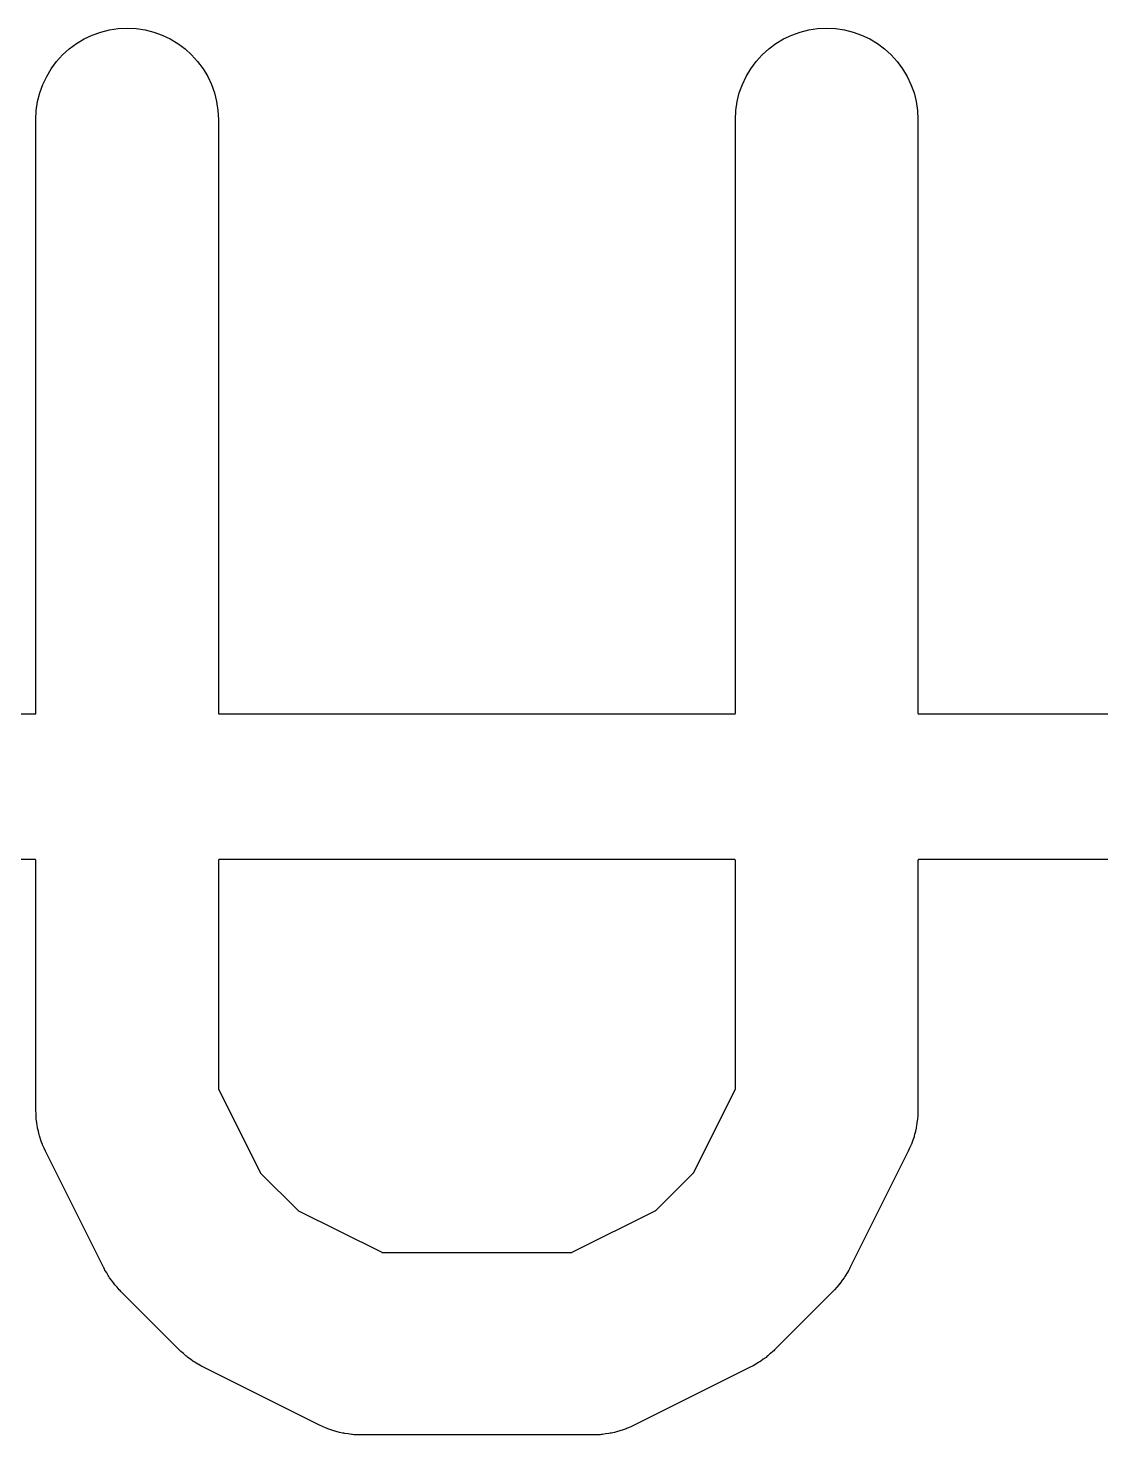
# Model space of a CAD drawing. Header units: metres. Extents: x 89 to 153, y -105 to 4.
# Drawn here: x 112.272 to 113.148, y -103.129 to -101.98 of the extents above; entities that cross this region are included whole.
import ezdxf

# ---------------------------------------------------------------- set-up
doc = ezdxf.new("R2010")
doc.units = ezdxf.units.M

msp = doc.modelspace()

# ---------------------------------------------------------------- linework, layer by layer
for points in [[(111.8963, -102.5405), (112.2776, -102.5405), (112.2776, -102.5405), (112.2776, -102.5405), (112.2776, -102.5405), (112.2776, -102.5405), (112.2776, -102.5405), (112.2776, -102.5405), (112.2776, -102.5405), (112.2776, -102.5405), (112.2777, -102.5405), (112.2777, -102.5405), (112.2777, -102.5405), (112.2777, -102.5405), (112.2777, -102.5405), (112.2777, -102.5405), (112.2777, -102.5405), (112.2777, -102.5405), (112.2777, -102.5405), (112.2777, -102.5404), (112.2777, -102.5404), (112.2777, -102.5404), (112.2777, -102.5404), (112.2777, -102.5404), (112.2778, -102.5404), (112.2778, -102.5404), (112.2778, -102.5404), (112.2778, -102.5404), (112.2778, -102.5404), (112.2778, -102.5404), (112.2778, -102.5404), (112.2778, -102.5404), (112.2778, -102.5404), (112.2778, -102.5404), (112.2778, -102.5404), (112.2778, -102.5404), (112.2778, -102.5404), (112.2779, -102.5404), (112.2779, -102.5404), (112.2779, -102.5404), (112.2779, -102.5404), (112.2779, -102.5404), (112.2779, -102.5404), (112.2779, -102.5404), (112.2779, -102.5404), (112.2779, -102.5403), (112.2779, -102.5403), (112.2779, -102.5403), (112.2779, -102.5403), (112.2779, -102.5403), (112.2779, -102.5403), (112.2779, -102.5403), (112.278, -102.5403), (112.278, -102.5403), (112.278, -102.5403), (112.278, -102.5403), (112.278, -102.5403), (112.278, -102.5403), (112.278, -102.5403), (112.278, -102.5403), (112.278, -102.5403), (112.278, -102.5402), (112.278, -102.5402), (112.278, -102.5402), (112.278, -102.5402), (112.278, -102.5402), (112.278, -102.5402), (112.278, -102.5402), (112.278, -102.5402), (112.278, -102.5402), (112.278, -102.5402), (112.278, -102.5402), (112.278, -102.5402), (112.278, -102.5402), (112.278, -102.5402), (112.278, -102.5401), (112.2781, -102.5401), (112.2781, -102.5401), (112.2781, -102.5401), (112.2781, -102.5401), (112.2781, -102.5401), (112.2781, -102.5401), (112.2781, -102.5401), (112.2781, -102.5401), (112.2781, -102.5401), (112.2781, -102.5401), (112.2781, -102.5401), (112.2781, -102.5401), (112.2781, -102.54), (112.2781, -102.54), (112.2781, -102.54), (112.2781, -102.54), (112.2781, -102.54), (112.2781, -102.54), (112.2781, -102.54), (112.2781, -102.54), (112.2781, -102.54), (112.2781, -102.54), (112.2781, -102.54), (112.2781, -102.0548), (112.2784, -102.0475), (112.2795, -102.0403), (112.2813, -102.0332), (112.2838, -102.0263), (112.2869, -102.0197), (112.2906, -102.0134), (112.295, -102.0075), (112.2999, -102.0021), (112.3053, -101.9972), (112.3112, -101.9928), (112.3175, -101.9891), (112.3241, -101.986), (112.331, -101.9835), (112.3381, -101.9817), (112.3453, -101.9806), (112.3526, -101.9803), (112.3599, -101.9806), (112.3672, -101.9817), (112.3743, -101.9835), (112.3811, -101.986), (112.3878, -101.9891), (112.394, -101.9928), (112.3999, -101.9972), (112.4053, -102.0021), (112.4102, -102.0075), (112.4146, -102.0134), (112.4184, -102.0197), (112.4215, -102.0263), (112.4239, -102.0332), (112.4257, -102.0403), (112.4268, -102.0475), (112.4272, -102.0548), (112.4272, -102.54), (112.4272, -102.54), (112.4272, -102.54), (112.4272, -102.54), (112.4272, -102.54), (112.4272, -102.54), (112.4272, -102.54), (112.4272, -102.54), (112.4272, -102.54), (112.4272, -102.54), (112.4272, -102.54), (112.4272, -102.5401), (112.4272, -102.5401), (112.4272, -102.5401), (112.4272, -102.5401), (112.4272, -102.5401), (112.4272, -102.5401), (112.4272, -102.5401), (112.4272, -102.5401), (112.4272, -102.5401), (112.4272, -102.5401), (112.4272, -102.5401), (112.4272, -102.5401), (112.4272, -102.5401), (112.4272, -102.5402), (112.4272, -102.5402), (112.4272, -102.5402), (112.4272, -102.5402), (112.4272, -102.5402), (112.4272, -102.5402), (112.4272, -102.5402), (112.4272, -102.5402), (112.4272, -102.5402), (112.4272, -102.5402), (112.4272, -102.5402), (112.4272, -102.5402), (112.4272, -102.5402), (112.4272, -102.5402), (112.4272, -102.5403), (112.4273, -102.5403), (112.4273, -102.5403), (112.4273, -102.5403), (112.4273, -102.5403), (112.4273, -102.5403), (112.4273, -102.5403), (112.4273, -102.5403), (112.4273, -102.5403), (112.4273, -102.5403), (112.4273, -102.5403), (112.4273, -102.5403), (112.4273, -102.5403), (112.4273, -102.5403), (112.4273, -102.5403), (112.4273, -102.5403), (112.4273, -102.5404), (112.4273, -102.5404), (112.4273, -102.5404), (112.4274, -102.5404), (112.4274, -102.5404), (112.4274, -102.5404), (112.4274, -102.5404), (112.4274, -102.5404), (112.4274, -102.5404), (112.4274, -102.5404), (112.4274, -102.5404), (112.4274, -102.5404), (112.4274, -102.5404), (112.4274, -102.5404), (112.4274, -102.5404), (112.4274, -102.5404), (112.4274, -102.5404), (112.4275, -102.5404), (112.4275, -102.5404), (112.4275, -102.5404), (112.4275, -102.5404), (112.4275, -102.5404), (112.4275, -102.5404), (112.4275, -102.5404), (112.4275, -102.5404), (112.4275, -102.5404), (112.4275, -102.5405), (112.4275, -102.5405), (112.4275, -102.5405), (112.4275, -102.5405), (112.4276, -102.5405), (112.4276, -102.5405), (112.4276, -102.5405), (112.4276, -102.5405), (112.4276, -102.5405), (112.4276, -102.5405), (112.4276, -102.5405), (112.4276, -102.5405), (112.4276, -102.5405), (112.4276, -102.5405), (112.4276, -102.5405), (112.4276, -102.5405), (112.4276, -102.5405), (112.4277, -102.5405), (112.849, -102.5405), (112.849, -102.5405), (112.849, -102.5405), (112.849, -102.5405), (112.849, -102.5405), (112.849, -102.5405), (112.8491, -102.5405), (112.8491, -102.5405), (112.8491, -102.5405), (112.8491, -102.5405), (112.8491, -102.5405), (112.8491, -102.5405), (112.8491, -102.5405), (112.8491, -102.5405), (112.8491, -102.5405), (112.8491, -102.5405), (112.8491, -102.5405), (112.8491, -102.5405), (112.8492, -102.5404), (112.8492, -102.5404), (112.8492, -102.5404), (112.8492, -102.5404), (112.8492, -102.5404), (112.8492, -102.5404), (112.8492, -102.5404), (112.8492, -102.5404), (112.8492, -102.5404), (112.8492, -102.5404), (112.8492, -102.5404), (112.8492, -102.5404), (112.8492, -102.5404), (112.8492, -102.5404), (112.8493, -102.5404), (112.8493, -102.5404), (112.8493, -102.5404), (112.8493, -102.5404), (112.8493, -102.5404), (112.8493, -102.5404), (112.8493, -102.5404), (112.8493, -102.5404), (112.8493, -102.5404), (112.8493, -102.5404), (112.8493, -102.5404), (112.8493, -102.5404), (112.8493, -102.5403), (112.8493, -102.5403), (112.8493, -102.5403), (112.8494, -102.5403), (112.8494, -102.5403), (112.8494, -102.5403), (112.8494, -102.5403), (112.8494, -102.5403), (112.8494, -102.5403), (112.8494, -102.5403), (112.8494, -102.5403), (112.8494, -102.5403), (112.8494, -102.5403), (112.8494, -102.5403), (112.8494, -102.5403), (112.8494, -102.5403), (112.8494, -102.5402), (112.8494, -102.5402), (112.8494, -102.5402), (112.8494, -102.5402), (112.8494, -102.5402), (112.8494, -102.5402), (112.8495, -102.5402), (112.8495, -102.5402), (112.8495, -102.5402), (112.8495, -102.5402), (112.8495, -102.5402), (112.8495, -102.5402), (112.8495, -102.5402), (112.8495, -102.5402), (112.8495, -102.5401), (112.8495, -102.5401), (112.8495, -102.5401), (112.8495, -102.5401), (112.8495, -102.5401), (112.8495, -102.5401), (112.8495, -102.5401), (112.8495, -102.5401), (112.8495, -102.5401), (112.8495, -102.5401), (112.8495, -102.5401), (112.8495, -102.5401), (112.8495, -102.5401), (112.8495, -102.54), (112.8495, -102.54), (112.8495, -102.54), (112.8495, -102.54), (112.8495, -102.54), (112.8495, -102.54), (112.8495, -102.54), (112.8495, -102.54), (112.8495, -102.54), (112.8495, -102.54), (112.8495, -102.54), (112.8495, -102.0548), (112.8499, -102.0475), (112.8509, -102.0403), (112.8527, -102.0332), (112.8552, -102.0263), (112.8583, -102.0197), (112.8621, -102.0134), (112.8664, -102.0075), (112.8713, -102.0021), (112.8768, -101.9972), (112.8826, -101.9928), (112.8889, -101.9891), (112.8955, -101.986), (112.9024, -101.9835), (112.9095, -101.9817), (112.9167, -101.9806), (112.924, -101.9803), (112.9314, -101.9806), (112.9386, -101.9817), (112.9457, -101.9835), (112.9526, -101.986), (112.9592, -101.9891), (112.9655, -101.9928), (112.9713, -101.9972), (112.9768, -102.0021), (112.9817, -102.0075), (112.986, -102.0134), (112.9898, -102.0197), (112.9929, -102.0263), (112.9954, -102.0332), (112.9972, -102.0403), (112.9982, -102.0475), (112.9986, -102.0548), (112.9986, -102.54), (112.9986, -102.54), (112.9986, -102.54), (112.9986, -102.54), (112.9986, -102.54), (112.9986, -102.54), (112.9986, -102.54), (112.9986, -102.54), (112.9986, -102.54), (112.9986, -102.54), (112.9986, -102.54), (112.9986, -102.5401), (112.9986, -102.5401), (112.9986, -102.5401), (112.9986, -102.5401), (112.9986, -102.5401), (112.9986, -102.5401), (112.9986, -102.5401), (112.9986, -102.5401), (112.9986, -102.5401), (112.9986, -102.5401), (112.9986, -102.5401), (112.9986, -102.5401), (112.9986, -102.5401), (112.9986, -102.5402), (112.9986, -102.5402), (112.9986, -102.5402), (112.9986, -102.5402), (112.9986, -102.5402), (112.9986, -102.5402), (112.9986, -102.5402), (112.9986, -102.5402), (112.9986, -102.5402), (112.9987, -102.5402), (112.9987, -102.5402), (112.9987, -102.5402), (112.9987, -102.5402), (112.9987, -102.5402), (112.9987, -102.5403), (112.9987, -102.5403), (112.9987, -102.5403), (112.9987, -102.5403), (112.9987, -102.5403), (112.9987, -102.5403), (112.9987, -102.5403), (112.9987, -102.5403), (112.9987, -102.5403), (112.9987, -102.5403), (112.9987, -102.5403), (112.9987, -102.5403), (112.9987, -102.5403), (112.9987, -102.5403), (112.9987, -102.5403), (112.9988, -102.5403), (112.9988, -102.5404), (112.9988, -102.5404), (112.9988, -102.5404), (112.9988, -102.5404), (112.9988, -102.5404), (112.9988, -102.5404), (112.9988, -102.5404), (112.9988, -102.5404), (112.9988, -102.5404), (112.9988, -102.5404), (112.9988, -102.5404), (112.9988, -102.5404), (112.9988, -102.5404), (112.9988, -102.5404), (112.9989, -102.5404), (112.9989, -102.5404), (112.9989, -102.5404), (112.9989, -102.5404), (112.9989, -102.5404), (112.9989, -102.5404), (112.9989, -102.5404), (112.9989, -102.5404), (112.9989, -102.5404), (112.9989, -102.5404), (112.9989, -102.5404), (112.9989, -102.5404), (112.999, -102.5405), (112.999, -102.5405), (112.999, -102.5405), (112.999, -102.5405), (112.999, -102.5405), (112.999, -102.5405), (112.999, -102.5405), (112.999, -102.5405), (112.999, -102.5405), (112.999, -102.5405), (112.999, -102.5405), (112.999, -102.5405), (112.999, -102.5405), (112.9991, -102.5405), (112.9991, -102.5405), (112.9991, -102.5405), (112.9991, -102.5405), (112.9991, -102.5405), (113.3987, -102.5405)], [(113.7286, -102.6595), (112.9991, -102.6595), (112.9991, -102.6595), (112.9991, -102.6595), (112.9991, -102.6595), (112.9991, -102.6595), (112.999, -102.6595), (112.999, -102.6595), (112.999, -102.6595), (112.999, -102.6595), (112.999, -102.6595), (112.999, -102.6595), (112.999, -102.6595), (112.999, -102.6595), (112.999, -102.6595), (112.999, -102.6595), (112.999, -102.6595), (112.999, -102.6595), (112.999, -102.6595), (112.9989, -102.6596), (112.9989, -102.6596), (112.9989, -102.6596), (112.9989, -102.6596), (112.9989, -102.6596), (112.9989, -102.6596), (112.9989, -102.6596), (112.9989, -102.6596), (112.9989, -102.6596), (112.9989, -102.6596), (112.9989, -102.6596), (112.9989, -102.6596), (112.9988, -102.6596), (112.9988, -102.6596), (112.9988, -102.6596), (112.9988, -102.6596), (112.9988, -102.6596), (112.9988, -102.6596), (112.9988, -102.6596), (112.9988, -102.6596), (112.9988, -102.6596), (112.9988, -102.6596), (112.9988, -102.6596), (112.9988, -102.6596), (112.9988, -102.6596), (112.9988, -102.6596), (112.9988, -102.6597), (112.9987, -102.6597), (112.9987, -102.6597), (112.9987, -102.6597), (112.9987, -102.6597), (112.9987, -102.6597), (112.9987, -102.6597), (112.9987, -102.6597), (112.9987, -102.6597), (112.9987, -102.6597), (112.9987, -102.6597), (112.9987, -102.6597), (112.9987, -102.6597), (112.9987, -102.6597), (112.9987, -102.6597), (112.9987, -102.6597), (112.9987, -102.6598), (112.9987, -102.6598), (112.9987, -102.6598), (112.9987, -102.6598), (112.9987, -102.6598), (112.9986, -102.6598), (112.9986, -102.6598), (112.9986, -102.6598), (112.9986, -102.6598), (112.9986, -102.6598), (112.9986, -102.6598), (112.9986, -102.6598), (112.9986, -102.6598), (112.9986, -102.6598), (112.9986, -102.6599), (112.9986, -102.6599), (112.9986, -102.6599), (112.9986, -102.6599), (112.9986, -102.6599), (112.9986, -102.6599), (112.9986, -102.6599), (112.9986, -102.6599), (112.9986, -102.6599), (112.9986, -102.6599), (112.9986, -102.6599), (112.9986, -102.6599), (112.9986, -102.6599), (112.9986, -102.66), (112.9986, -102.66), (112.9986, -102.66), (112.9986, -102.66), (112.9986, -102.66), (112.9986, -102.66), (112.9986, -102.66), (112.9986, -102.66), (112.9986, -102.66), (112.9986, -102.66), (112.9986, -102.66), (112.9986, -102.8643), (112.9985, -102.867), (112.9985, -102.867), (112.9985, -102.867), (112.9985, -102.867), (112.9985, -102.867), (112.9985, -102.867), (112.9985, -102.867), (112.9984, -102.8696), (112.9983, -102.8706), (112.9983, -102.8706), (112.9983, -102.8706), (112.9983, -102.8706), (112.9983, -102.8706), (112.9983, -102.8706), (112.9983, -102.8706), (112.9983, -102.8707), (112.9982, -102.8716), (112.9978, -102.8743), (112.9978, -102.8743), (112.9978, -102.8743), (112.9978, -102.8743), (112.9978, -102.8743), (112.9978, -102.8743), (112.9978, -102.8743), (112.9975, -102.8769), (112.9973, -102.8779), (112.9973, -102.8779), (112.9973, -102.8779), (112.9973, -102.8779), (112.9973, -102.8779), (112.9973, -102.8779), (112.9973, -102.8779), (112.9973, -102.8779), (112.9972, -102.8789), (112.9965, -102.8814), (112.9965, -102.8814), (112.9965, -102.8814), (112.9965, -102.8814), (112.9965, -102.8815), (112.9965, -102.8815), (112.9965, -102.8815), (112.9959, -102.884), (112.9956, -102.885), (112.9956, -102.885), (112.9956, -102.885), (112.9956, -102.885), (112.9956, -102.885), (112.9956, -102.885), (112.9956, -102.885), (112.9956, -102.885), (112.9954, -102.886), (112.9945, -102.8885), (112.9945, -102.8885), (112.9945, -102.8885), (112.9945, -102.8885), (112.9945, -102.8885), (112.9945, -102.8885), (112.9945, -102.8885), (112.9937, -102.891), (112.9933, -102.8919), (112.9933, -102.8919), (112.9933, -102.8919), (112.9933, -102.8919), (112.9933, -102.8919), (112.9932, -102.8919), (112.9932, -102.8919), (112.9932, -102.8919), (112.9929, -102.8929), (112.9918, -102.8952), (112.9918, -102.8953), (112.9918, -102.8953), (112.9918, -102.8953), (112.9918, -102.8953), (112.9918, -102.8953), (112.9918, -102.8953), (112.9907, -102.8977), (112.9431, -102.9929), (112.9426, -102.9938), (112.9426, -102.9938), (112.9426, -102.9938), (112.9426, -102.9938), (112.9426, -102.9938), (112.9426, -102.9938), (112.9426, -102.9938), (112.9426, -102.9938), (112.9422, -102.9947), (112.9408, -102.997), (112.9408, -102.997), (112.9408, -102.997), (112.9408, -102.997), (112.9408, -102.997), (112.9408, -102.997), (112.9408, -102.997), (112.9395, -102.9993), (112.9389, -103.0001), (112.9389, -103.0001), (112.9389, -103.0001), (112.9389, -103.0001), (112.9389, -103.0001), (112.9389, -103.0001), (112.9389, -103.0001), (112.9389, -103.0001), (112.9384, -103.001), (112.9368, -103.0031), (112.9368, -103.0031), (112.9368, -103.0031), (112.9368, -103.0031), (112.9368, -103.0031), (112.9368, -103.0031), (112.9368, -103.0031), (112.9353, -103.0053), (112.9347, -103.006), (112.9347, -103.006), (112.9347, -103.006), (112.9347, -103.0061), (112.9347, -103.0061), (112.9346, -103.0061), (112.9346, -103.0061), (112.9346, -103.0061), (112.934, -103.0069), (112.9323, -103.0088), (112.9323, -103.0088), (112.9323, -103.0088), (112.9323, -103.0088), (112.9323, -103.0088), (112.9323, -103.0088), (112.9323, -103.0088), (112.9305, -103.0108), (112.9298, -103.0115), (112.9298, -103.0115), (112.9298, -103.0115), (112.9298, -103.0115), (112.9298, -103.0115), (112.9298, -103.0115), (112.9298, -103.0115), (112.9298, -103.0115), (112.9291, -103.0123), (112.8815, -103.0599), (112.8808, -103.0606), (112.8808, -103.0606), (112.8808, -103.0606), (112.8808, -103.0606), (112.8808, -103.0606), (112.8808, -103.0606), (112.8808, -103.0606), (112.8808, -103.0606), (112.8801, -103.0613), (112.8781, -103.063), (112.8781, -103.063), (112.8781, -103.063), (112.8781, -103.063), (112.8781, -103.063), (112.8781, -103.063), (112.878, -103.063), (112.8761, -103.0648), (112.8753, -103.0654), (112.8753, -103.0654), (112.8753, -103.0654), (112.8753, -103.0654), (112.8753, -103.0654), (112.8753, -103.0654), (112.8753, -103.0654), (112.8753, -103.0654), (112.8745, -103.0661), (112.8723, -103.0676), (112.8723, -103.0676), (112.8723, -103.0676), (112.8723, -103.0676), (112.8723, -103.0676), (112.8723, -103.0676), (112.8723, -103.0676), (112.8702, -103.0692), (112.8694, -103.0697), (112.8694, -103.0697), (112.8694, -103.0697), (112.8693, -103.0697), (112.8693, -103.0697), (112.8693, -103.0697), (112.8693, -103.0697), (112.8693, -103.0697), (112.8685, -103.0703), (112.8662, -103.0716), (112.8662, -103.0716), (112.8662, -103.0716), (112.8662, -103.0716), (112.8662, -103.0716), (112.8662, -103.0716), (112.8662, -103.0716), (112.8639, -103.0729), (112.863, -103.0734), (112.863, -103.0734), (112.863, -103.0734), (112.863, -103.0734), (112.863, -103.0734), (112.863, -103.0734), (112.863, -103.0734), (112.863, -103.0734), (112.8621, -103.0739), (112.7669, -103.1215), (112.7645, -103.1225), (112.7645, -103.1226), (112.7645, -103.1226), (112.7645, -103.1226), (112.7645, -103.1226), (112.7645, -103.1226), (112.7645, -103.1226), (112.7621, -103.1237), (112.7612, -103.124), (112.7611, -103.124), (112.7611, -103.124), (112.7611, -103.124), (112.7611, -103.124), (112.7611, -103.124), (112.7611, -103.124), (112.7611, -103.124), (112.7602, -103.1244), (112.7577, -103.1253), (112.7577, -103.1253), (112.7577, -103.1253), (112.7577, -103.1253), (112.7577, -103.1253), (112.7577, -103.1253), (112.7577, -103.1253), (112.7552, -103.1261), (112.7542, -103.1264), (112.7542, -103.1264), (112.7542, -103.1264), (112.7542, -103.1264), (112.7542, -103.1264), (112.7542, -103.1264), (112.7542, -103.1264), (112.7542, -103.1264), (112.7533, -103.1267), (112.7507, -103.1273), (112.7507, -103.1273), (112.7507, -103.1273), (112.7507, -103.1273), (112.7507, -103.1273), (112.7507, -103.1273), (112.7507, -103.1273), (112.7481, -103.1279), (112.7471, -103.1281), (112.7471, -103.1281), (112.7471, -103.1281), (112.7471, -103.1281), (112.7471, -103.1281), (112.7471, -103.1281), (112.7471, -103.1281), (112.7471, -103.1281), (112.7461, -103.1283), (112.7435, -103.1286), (112.7435, -103.1286), (112.7435, -103.1286), (112.7435, -103.1286), (112.7435, -103.1286), (112.7435, -103.1286), (112.7435, -103.1286), (112.7409, -103.129), (112.7399, -103.129), (112.7399, -103.129), (112.7399, -103.129), (112.7399, -103.129), (112.7399, -103.129), (112.7399, -103.129), (112.7399, -103.129), (112.7398, -103.129), (112.7389, -103.1292), (112.7362, -103.1292), (112.7362, -103.1292), (112.7362, -103.1292), (112.7362, -103.1292), (112.7362, -103.1292), (112.7362, -103.1292), (112.7362, -103.1292), (112.7336, -103.1294), (112.5431, -103.1294), (112.5405, -103.1292), (112.5405, -103.1292), (112.5405, -103.1292), (112.5405, -103.1292), (112.5405, -103.1292), (112.5405, -103.1292), (112.5404, -103.1292), (112.5378, -103.1292), (112.5368, -103.129), (112.5368, -103.129), (112.5368, -103.129), (112.5368, -103.129), (112.5368, -103.129), (112.5368, -103.129), (112.5368, -103.129), (112.5368, -103.129), (112.5358, -103.129), (112.5332, -103.1286), (112.5332, -103.1286), (112.5332, -103.1286), (112.5332, -103.1286), (112.5332, -103.1286), (112.5332, -103.1286), (112.5332, -103.1286), (112.5305, -103.1283), (112.5296, -103.1281), (112.5296, -103.1281), (112.5296, -103.1281), (112.5296, -103.1281), (112.5296, -103.1281), (112.5295, -103.1281), (112.5295, -103.1281), (112.5295, -103.1281), (112.5286, -103.1279), (112.526, -103.1273), (112.526, -103.1273), (112.526, -103.1273), (112.526, -103.1273), (112.526, -103.1273), (112.526, -103.1273), (112.526, -103.1273), (112.5234, -103.1267), (112.5225, -103.1264), (112.5225, -103.1264), (112.5225, -103.1264), (112.5224, -103.1264), (112.5224, -103.1264), (112.5224, -103.1264), (112.5224, -103.1264), (112.5224, -103.1264), (112.5215, -103.1261), (112.519, -103.1253), (112.519, -103.1253), (112.519, -103.1253), (112.519, -103.1253), (112.519, -103.1253), (112.519, -103.1253), (112.519, -103.1253), (112.5165, -103.1244), (112.5155, -103.124), (112.5155, -103.124), (112.5155, -103.124), (112.5155, -103.124), (112.5155, -103.124), (112.5155, -103.124), (112.5155, -103.124), (112.5155, -103.124), (112.5146, -103.1237), (112.5122, -103.1226), (112.5122, -103.1226), (112.5122, -103.1226), (112.5122, -103.1226), (112.5122, -103.1226), (112.5122, -103.1226), (112.5122, -103.1225), (112.5097, -103.1215), (112.4145, -103.0739), (112.4137, -103.0734), (112.4136, -103.0734), (112.4136, -103.0734), (112.4136, -103.0734), (112.4136, -103.0734), (112.4136, -103.0734), (112.4136, -103.0734), (112.4136, -103.0734), (112.4127, -103.0729), (112.4105, -103.0716), (112.4105, -103.0716), (112.4105, -103.0716), (112.4105, -103.0716), (112.4104, -103.0716), (112.4104, -103.0716), (112.4104, -103.0716), (112.4081, -103.0703), (112.4073, -103.0697), (112.4073, -103.0697), (112.4073, -103.0697), (112.4073, -103.0697), (112.4073, -103.0697), (112.4073, -103.0697), (112.4073, -103.0697), (112.4073, -103.0697), (112.4064, -103.0692), (112.4043, -103.0676), (112.4043, -103.0676), (112.4043, -103.0676), (112.4043, -103.0676), (112.4043, -103.0676), (112.4043, -103.0676), (112.4043, -103.0676), (112.4022, -103.0661), (112.4014, -103.0654), (112.4014, -103.0654), (112.4014, -103.0654), (112.4014, -103.0654), (112.4014, -103.0654), (112.4014, -103.0654), (112.4014, -103.0654), (112.4014, -103.0654), (112.4006, -103.0648), (112.3986, -103.063), (112.3986, -103.063), (112.3986, -103.063), (112.3986, -103.063), (112.3986, -103.063), (112.3986, -103.063), (112.3986, -103.063), (112.3966, -103.0613), (112.3959, -103.0606), (112.3959, -103.0606), (112.3959, -103.0606), (112.3959, -103.0606), (112.3959, -103.0606), (112.3959, -103.0606), (112.3959, -103.0606), (112.3959, -103.0606), (112.3951, -103.0599), (112.3475, -103.0123), (112.3469, -103.0115), (112.3469, -103.0115), (112.3469, -103.0115), (112.3469, -103.0115), (112.3469, -103.0115), (112.3468, -103.0115), (112.3468, -103.0115), (112.3468, -103.0115), (112.3461, -103.0108), (112.3444, -103.0088), (112.3444, -103.0088), (112.3444, -103.0088), (112.3444, -103.0088), (112.3444, -103.0088), (112.3444, -103.0088), (112.3444, -103.0088), (112.3426, -103.0069), (112.342, -103.0061), (112.342, -103.0061), (112.342, -103.0061), (112.342, -103.0061), (112.342, -103.0061), (112.342, -103.006), (112.342, -103.006), (112.342, -103.006), (112.3414, -103.0053), (112.3398, -103.0031), (112.3398, -103.0031), (112.3398, -103.0031), (112.3398, -103.0031), (112.3398, -103.0031), (112.3398, -103.0031), (112.3398, -103.0031), (112.3383, -103.001), (112.3377, -103.0001), (112.3377, -103.0001), (112.3377, -103.0001), (112.3377, -103.0001), (112.3377, -103.0001), (112.3377, -103.0001), (112.3377, -103.0001), (112.3377, -103.0001), (112.3372, -102.9993), (112.3359, -102.997), (112.3359, -102.997), (112.3359, -102.997), (112.3359, -102.997), (112.3359, -102.997), (112.3359, -102.997), (112.3359, -102.997), (112.3345, -102.9947), (112.3341, -102.9938), (112.3341, -102.9938), (112.3341, -102.9938), (112.3341, -102.9938), (112.3341, -102.9938), (112.3341, -102.9938), (112.3341, -102.9938), (112.3341, -102.9938), (112.3336, -102.9929), (112.286, -102.8977), (112.2849, -102.8953), (112.2849, -102.8953), (112.2849, -102.8953), (112.2849, -102.8953), (112.2849, -102.8953), (112.2849, -102.8953), (112.2849, -102.8952), (112.2838, -102.8929), (112.2834, -102.8919), (112.2834, -102.8919), (112.2834, -102.8919), (112.2834, -102.8919), (112.2834, -102.8919), (112.2834, -102.8919), (112.2834, -102.8919), (112.2834, -102.8919), (112.283, -102.891), (112.2822, -102.8885), (112.2822, -102.8885), (112.2822, -102.8885), (112.2822, -102.8885), (112.2822, -102.8885), (112.2822, -102.8885), (112.2822, -102.8885), (112.2813, -102.886), (112.281, -102.885), (112.281, -102.885), (112.281, -102.885), (112.281, -102.885), (112.281, -102.885), (112.281, -102.885), (112.281, -102.885), (112.281, -102.885), (112.2807, -102.884), (112.2802, -102.8815), (112.2802, -102.8815), (112.2802, -102.8815), (112.2802, -102.8814), (112.2802, -102.8814), (112.2802, -102.8814), (112.2802, -102.8814), (112.2795, -102.8789), (112.2794, -102.8779), (112.2794, -102.8779), (112.2794, -102.8779), (112.2794, -102.8779), (112.2794, -102.8779), (112.2794, -102.8779), (112.2794, -102.8779), (112.2794, -102.8779), (112.2791, -102.8769), (112.2788, -102.8743), (112.2788, -102.8743), (112.2788, -102.8743), (112.2788, -102.8743), (112.2788, -102.8743), (112.2788, -102.8743), (112.2788, -102.8743), (112.2784, -102.8716), (112.2784, -102.8707), (112.2784, -102.8706), (112.2784, -102.8706), (112.2784, -102.8706), (112.2784, -102.8706), (112.2784, -102.8706), (112.2784, -102.8706), (112.2784, -102.8706), (112.2783, -102.8696), (112.2782, -102.867), (112.2782, -102.867), (112.2782, -102.867), (112.2782, -102.867), (112.2782, -102.867), (112.2782, -102.867), (112.2782, -102.867), (112.2781, -102.8643), (112.2781, -102.66), (112.2781, -102.66), (112.2781, -102.66), (112.2781, -102.66), (112.2781, -102.66), (112.2781, -102.66), (112.2781, -102.66), (112.2781, -102.66), (112.2781, -102.66), (112.2781, -102.66), (112.2781, -102.66), (112.2781, -102.6599), (112.2781, -102.6599), (112.2781, -102.6599), (112.2781, -102.6599), (112.2781, -102.6599), (112.2781, -102.6599), (112.2781, -102.6599), (112.2781, -102.6599), (112.2781, -102.6599), (112.2781, -102.6599), (112.2781, -102.6599), (112.2781, -102.6599), (112.278, -102.6599), (112.278, -102.6598), (112.278, -102.6598), (112.278, -102.6598), (112.278, -102.6598), (112.278, -102.6598), (112.278, -102.6598), (112.278, -102.6598), (112.278, -102.6598), (112.278, -102.6598), (112.278, -102.6598), (112.278, -102.6598), (112.278, -102.6598), (112.278, -102.6598), (112.278, -102.6598), (112.278, -102.6597), (112.278, -102.6597), (112.278, -102.6597), (112.278, -102.6597), (112.278, -102.6597), (112.278, -102.6597), (112.278, -102.6597), (112.278, -102.6597), (112.278, -102.6597), (112.2779, -102.6597), (112.2779, -102.6597), (112.2779, -102.6597), (112.2779, -102.6597), (112.2779, -102.6597), (112.2779, -102.6597), (112.2779, -102.6597), (112.2779, -102.6596), (112.2779, -102.6596), (112.2779, -102.6596), (112.2779, -102.6596), (112.2779, -102.6596), (112.2779, -102.6596), (112.2779, -102.6596), (112.2779, -102.6596), (112.2778, -102.6596), (112.2778, -102.6596), (112.2778, -102.6596), (112.2778, -102.6596), (112.2778, -102.6596), (112.2778, -102.6596), (112.2778, -102.6596), (112.2778, -102.6596), (112.2778, -102.6596), (112.2778, -102.6596), (112.2778, -102.6596), (112.2778, -102.6596), (112.2778, -102.6596), (112.2777, -102.6596), (112.2777, -102.6596), (112.2777, -102.6596), (112.2777, -102.6596), (112.2777, -102.6596), (112.2777, -102.6595), (112.2777, -102.6595), (112.2777, -102.6595), (112.2777, -102.6595), (112.2777, -102.6595), (112.2777, -102.6595), (112.2777, -102.6595), (112.2777, -102.6595), (112.2777, -102.6595), (112.2776, -102.6595), (112.2776, -102.6595), (112.2776, -102.6595), (112.2776, -102.6595), (112.2776, -102.6595), (112.2776, -102.6595), (112.2776, -102.6595), (112.2776, -102.6595), (112.2776, -102.6595), (111.9772, -102.6595)], [(112.5606, -102.9802), (112.5606, -102.9802), (112.5606, -102.9802), (112.5606, -102.9802), (112.5606, -102.9802), (112.5606, -102.9802), (112.5606, -102.9802), (112.5606, -102.9803), (112.5606, -102.9803), (112.5606, -102.9803), (112.5607, -102.9803), (112.5607, -102.9803), (112.5607, -102.9803), (112.5607, -102.9803), (112.5607, -102.9803), (112.5607, -102.9803), (112.5607, -102.9803), (112.5607, -102.9803), (112.5607, -102.9803), (112.5607, -102.9803), (112.5607, -102.9803), (112.5607, -102.9803), (112.5608, -102.9803), (112.5608, -102.9803), (112.5608, -102.9803), (112.5608, -102.9803), (112.5608, -102.9803), (112.5608, -102.9803), (112.5608, -102.9803), (112.5608, -102.9803), (112.5608, -102.9803), (112.7159, -102.9803), (112.7159, -102.9803), (112.7159, -102.9803), (112.7159, -102.9803), (112.7159, -102.9803), (112.7159, -102.9803), (112.7159, -102.9803), (112.7159, -102.9803), (112.7159, -102.9803), (112.7159, -102.9803), (112.7159, -102.9803), (112.7159, -102.9803), (112.7159, -102.9803), (112.7159, -102.9803), (112.716, -102.9803), (112.716, -102.9803), (112.716, -102.9803), (112.716, -102.9803), (112.716, -102.9803), (112.716, -102.9803), (112.716, -102.9803), (112.716, -102.9803), (112.716, -102.9803), (112.716, -102.9803), (112.716, -102.9802), (112.716, -102.9802), (112.716, -102.9802), (112.7161, -102.9802), (112.7161, -102.9802), (112.7161, -102.9802), (112.7161, -102.9802), (112.7161, -102.9802), (112.7846, -102.946), (112.7846, -102.946), (112.7846, -102.946), (112.7846, -102.946), (112.7846, -102.946), (112.7846, -102.946), (112.7846, -102.946), (112.7846, -102.946), (112.7846, -102.9459), (112.7847, -102.9459), (112.7847, -102.9459), (112.7847, -102.9459), (112.7847, -102.9459), (112.7847, -102.9459), (112.7847, -102.9459), (112.7847, -102.9459), (112.7847, -102.9459), (112.7847, -102.9459), (112.7847, -102.9459), (112.7847, -102.9459), (112.8151, -102.9155), (112.8151, -102.9155), (112.8151, -102.9155), (112.8151, -102.9155), (112.8151, -102.9155), (112.8151, -102.9155), (112.8151, -102.9154), (112.8151, -102.9154), (112.8152, -102.9154), (112.8152, -102.9154), (112.8152, -102.9154), (112.8152, -102.9154), (112.8152, -102.9154), (112.8152, -102.9154), (112.8152, -102.9154), (112.8152, -102.9154), (112.8152, -102.9154), (112.8152, -102.9154), (112.8152, -102.9154), (112.8152, -102.9154), (112.8495, -102.8469), (112.8495, -102.8468), (112.8495, -102.8468), (112.8495, -102.8468), (112.8495, -102.8468), (112.8495, -102.8468), (112.8495, -102.8468), (112.8495, -102.8468), (112.8495, -102.8468), (112.8495, -102.8468), (112.8495, -102.8468), (112.8495, -102.8468), (112.8495, -102.8468), (112.8495, -102.8468), (112.8495, -102.8468), (112.8495, -102.8467), (112.8495, -102.8467), (112.8495, -102.8467), (112.8495, -102.8467), (112.8495, -102.8467), (112.8495, -102.8467), (112.8495, -102.8467), (112.8495, -102.8467), (112.8495, -102.8467), (112.8495, -102.8467), (112.8495, -102.8467), (112.8495, -102.8467), (112.8495, -102.8467), (112.8495, -102.8467), (112.8495, -102.8466), (112.8495, -102.8466), (112.8495, -102.8466), (112.8495, -102.66), (112.8495, -102.66), (112.8495, -102.66), (112.8495, -102.66), (112.8495, -102.66), (112.8495, -102.66), (112.8495, -102.66), (112.8495, -102.66), (112.8495, -102.66), (112.8495, -102.66), (112.8495, -102.66), (112.8495, -102.6599), (112.8495, -102.6599), (112.8495, -102.6599), (112.8495, -102.6599), (112.8495, -102.6599), (112.8495, -102.6599), (112.8495, -102.6599), (112.8495, -102.6599), (112.8495, -102.6599), (112.8495, -102.6599), (112.8495, -102.6599), (112.8495, -102.6599), (112.8495, -102.6599), (112.8495, -102.6598), (112.8495, -102.6598), (112.8495, -102.6598), (112.8495, -102.6598), (112.8495, -102.6598), (112.8495, -102.6598), (112.8495, -102.6598), (112.8495, -102.6598), (112.8494, -102.6598), (112.8494, -102.6598), (112.8494, -102.6598), (112.8494, -102.6598), (112.8494, -102.6598), (112.8494, -102.6598), (112.8494, -102.6597), (112.8494, -102.6597), (112.8494, -102.6597), (112.8494, -102.6597), (112.8494, -102.6597), (112.8494, -102.6597), (112.8494, -102.6597), (112.8494, -102.6597), (112.8494, -102.6597), (112.8494, -102.6597), (112.8494, -102.6597), (112.8494, -102.6597), (112.8494, -102.6597), (112.8493, -102.6597), (112.8493, -102.6597), (112.8493, -102.6597), (112.8493, -102.6596), (112.8493, -102.6596), (112.8493, -102.6596), (112.8493, -102.6596), (112.8493, -102.6596), (112.8493, -102.6596), (112.8493, -102.6596), (112.8493, -102.6596), (112.8493, -102.6596), (112.8493, -102.6596), (112.8493, -102.6596), (112.8493, -102.6596), (112.8492, -102.6596), (112.8492, -102.6596), (112.8492, -102.6596), (112.8492, -102.6596), (112.8492, -102.6596), (112.8492, -102.6596), (112.8492, -102.6596), (112.8492, -102.6596), (112.8492, -102.6596), (112.8492, -102.6596), (112.8492, -102.6596), (112.8492, -102.6596), (112.8492, -102.6596), (112.8492, -102.6596), (112.8491, -102.6595), (112.8491, -102.6595), (112.8491, -102.6595), (112.8491, -102.6595), (112.8491, -102.6595), (112.8491, -102.6595), (112.8491, -102.6595), (112.8491, -102.6595), (112.8491, -102.6595), (112.8491, -102.6595), (112.8491, -102.6595), (112.8491, -102.6595), (112.849, -102.6595), (112.849, -102.6595), (112.849, -102.6595), (112.849, -102.6595), (112.849, -102.6595), (112.849, -102.6595), (112.4277, -102.6595), (112.4276, -102.6595), (112.4276, -102.6595), (112.4276, -102.6595), (112.4276, -102.6595), (112.4276, -102.6595), (112.4276, -102.6595), (112.4276, -102.6595), (112.4276, -102.6595), (112.4276, -102.6595), (112.4276, -102.6595), (112.4276, -102.6595), (112.4276, -102.6595), (112.4276, -102.6595), (112.4275, -102.6595), (112.4275, -102.6595), (112.4275, -102.6595), (112.4275, -102.6595), (112.4275, -102.6596), (112.4275, -102.6596), (112.4275, -102.6596), (112.4275, -102.6596), (112.4275, -102.6596), (112.4275, -102.6596), (112.4275, -102.6596), (112.4275, -102.6596), (112.4275, -102.6596), (112.4274, -102.6596), (112.4274, -102.6596), (112.4274, -102.6596), (112.4274, -102.6596), (112.4274, -102.6596), (112.4274, -102.6596), (112.4274, -102.6596), (112.4274, -102.6596), (112.4274, -102.6596), (112.4274, -102.6596), (112.4274, -102.6596), (112.4274, -102.6596), (112.4274, -102.6596), (112.4274, -102.6596), (112.4273, -102.6596), (112.4273, -102.6596), (112.4273, -102.6596), (112.4273, -102.6597), (112.4273, -102.6597), (112.4273, -102.6597), (112.4273, -102.6597), (112.4273, -102.6597), (112.4273, -102.6597), (112.4273, -102.6597), (112.4273, -102.6597), (112.4273, -102.6597), (112.4273, -102.6597), (112.4273, -102.6597), (112.4273, -102.6597), (112.4273, -102.6597), (112.4273, -102.6597), (112.4273, -102.6597), (112.4272, -102.6597), (112.4272, -102.6598), (112.4272, -102.6598), (112.4272, -102.6598), (112.4272, -102.6598), (112.4272, -102.6598), (112.4272, -102.6598), (112.4272, -102.6598), (112.4272, -102.6598), (112.4272, -102.6598), (112.4272, -102.6598), (112.4272, -102.6598), (112.4272, -102.6598), (112.4272, -102.6598), (112.4272, -102.6598), (112.4272, -102.6599), (112.4272, -102.6599), (112.4272, -102.6599), (112.4272, -102.6599), (112.4272, -102.6599), (112.4272, -102.6599), (112.4272, -102.6599), (112.4272, -102.6599), (112.4272, -102.6599), (112.4272, -102.6599), (112.4272, -102.6599), (112.4272, -102.6599), (112.4272, -102.6599), (112.4272, -102.66), (112.4272, -102.66), (112.4272, -102.66), (112.4272, -102.66), (112.4272, -102.66), (112.4272, -102.66), (112.4272, -102.66), (112.4272, -102.66), (112.4272, -102.66), (112.4272, -102.66), (112.4272, -102.66), (112.4272, -102.8466), (112.4272, -102.8466), (112.4272, -102.8466), (112.4272, -102.8467), (112.4272, -102.8467), (112.4272, -102.8467), (112.4272, -102.8467), (112.4272, -102.8467), (112.4272, -102.8467), (112.4272, -102.8467), (112.4272, -102.8467), (112.4272, -102.8467), (112.4272, -102.8467), (112.4272, -102.8467), (112.4272, -102.8467), (112.4272, -102.8467), (112.4272, -102.8467), (112.4272, -102.8468), (112.4272, -102.8468), (112.4272, -102.8468), (112.4272, -102.8468), (112.4272, -102.8468), (112.4272, -102.8468), (112.4272, -102.8468), (112.4272, -102.8468), (112.4272, -102.8468), (112.4272, -102.8468), (112.4272, -102.8468), (112.4272, -102.8468), (112.4272, -102.8468), (112.4272, -102.8468), (112.4272, -102.8469), (112.4615, -102.9154), (112.4615, -102.9154), (112.4615, -102.9154), (112.4615, -102.9154), (112.4615, -102.9154), (112.4615, -102.9154), (112.4615, -102.9154), (112.4615, -102.9154), (112.4615, -102.9154), (112.4615, -102.9154), (112.4615, -102.9154), (112.4615, -102.9154), (112.4615, -102.9154), (112.4615, -102.9154), (112.4615, -102.9155), (112.4615, -102.9155), (112.4615, -102.9155), (112.4615, -102.9155), (112.4615, -102.9155), (112.4616, -102.9155), (112.492, -102.9459), (112.492, -102.9459), (112.492, -102.9459), (112.492, -102.9459), (112.492, -102.9459), (112.492, -102.9459), (112.492, -102.9459), (112.492, -102.9459), (112.492, -102.9459), (112.492, -102.9459), (112.492, -102.9459), (112.492, -102.9459), (112.492, -102.946), (112.492, -102.946), (112.492, -102.946), (112.4921, -102.946), (112.4921, -102.946), (112.4921, -102.946), (112.4921, -102.946), (112.4921, -102.946), (112.5606, -102.9802), (112.5606, -102.9802)]]:
    msp.add_lwpolyline(points)

doc.saveas('drawing.dxf')
